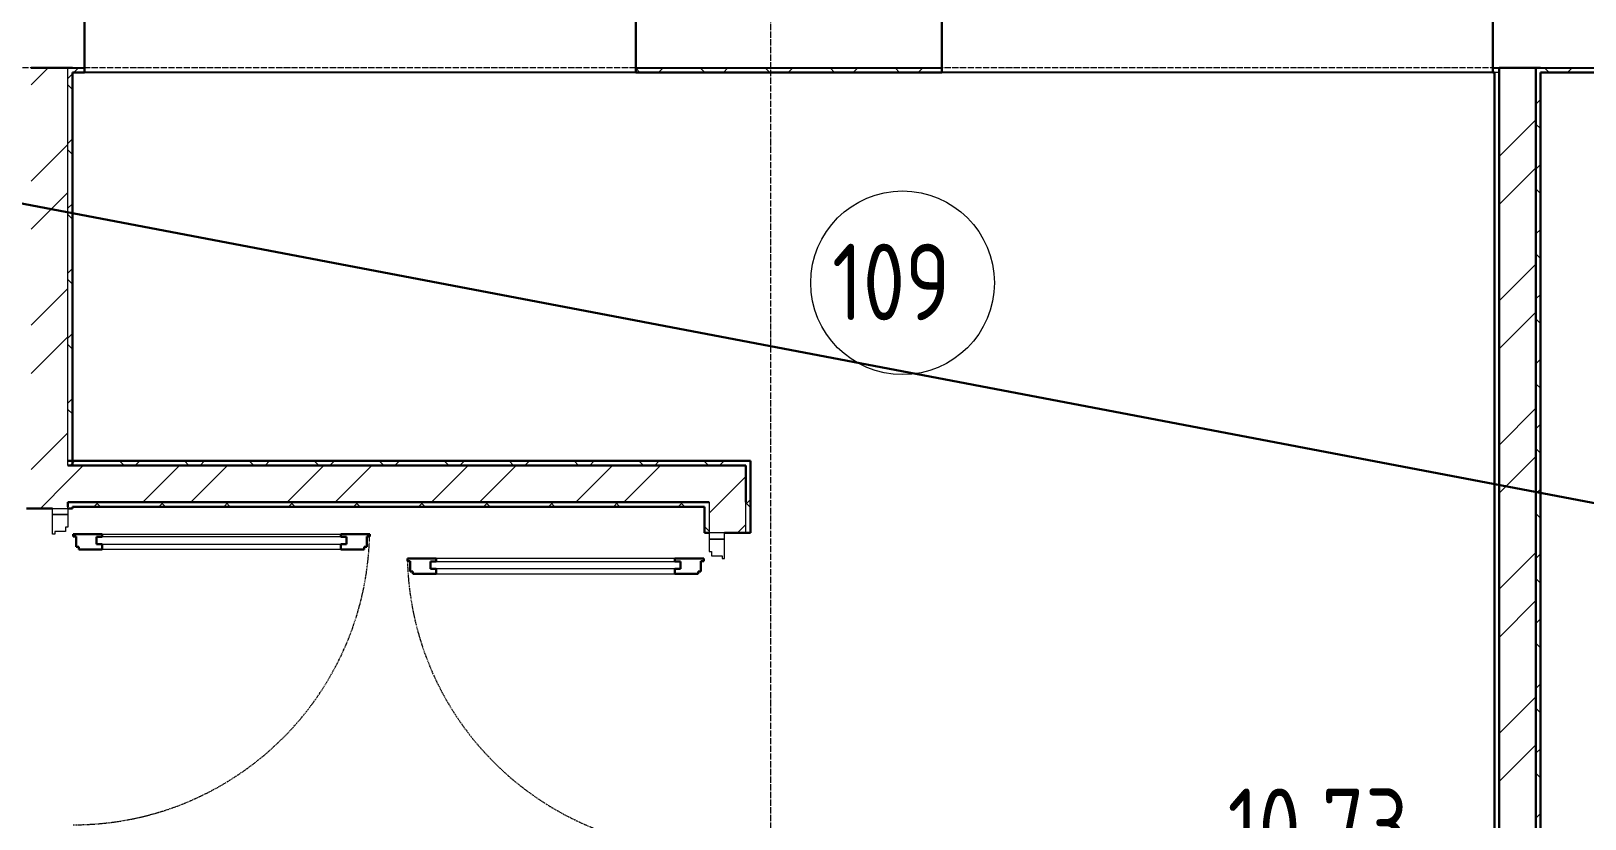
# Model space of a CAD drawing. Header units: millimetres. Extents: x -695119 to 412940, y -249585 to 622758.
# Drawn here: x 32879 to 37955, y -54625 to -52050 of the extents above; entities that cross this region are included whole.
import ezdxf

# ---------------------------------------------------------------- set-up
doc = ezdxf.new("R2010")
doc.units = ezdxf.units.MM
doc.linetypes.add('ADSK_Линия сетки', pattern=[25, 20, -2.5, 0, -2.5])
doc.linetypes.add('ADSK_Штриховая_ш2 п1_5', pattern=[4.5, 3, -1.5])
for name, color, linetype, lineweight in [('_Схема', 5, 'Continuous', 30), ('Каркас_Импост', 8, 'Continuous', 9), ('Марки помещений', 8, 'Continuous', 20), ('Монтажный зазор', 8, 'Continuous', 9), ('Оси', 252, 'Continuous', 9), ('Остекление', 8, 'Continuous', 9), ('Открывание', 8, 'ADSK_Штриховая_ш2 п1_5', 9), ('Панель', 252, 'Continuous', 30), ('Стены разрез', 7, 'Continuous', 30), ('Стены штриховка', 7, 'Continuous', 9)]:
    doc.layers.add(name, color=color, linetype=linetype, lineweight=lineweight)
doc.layers.add('Стены', color=194, linetype='Continuous')
doc.styles.add('GOST 2.304 type A_1', font='', dxfattribs={"height": 350})
doc.styles.get('GOST 2.304 type A_1').set_extended_font_data('GOST 2.304 type A')

# ---------------------------------------------------------------- blocks, each defined once
blk = doc.blocks.new('1 этаж')
at = {"layer": 'Каркас_Импост', "color": 251, "true_color": 0x636466}
for p, q in [((-12000.8, -134807.4), (-11950.8, -134807.4)), ((-12000.8, -134871.4), (-12000.8, -134807.4)), ((-11958.8, -134848.4), (-11958.8, -134862.4)), ((-11950.8, -134848.4), (-11958.8, -134848.4)), ((-11950.8, -134807.4), (-11950.8, -134848.4)), ((-11992.8, -134871.4), (-12000.8, -134871.4)), ((-11992.8, -134862.4), (-11992.8, -134871.4)), ((-11958.8, -134862.4), (-11992.8, -134862.4)), ((-9805.8, -134887.4), (-9855.8, -134887.4)), ((-9855.8, -134887.4), (-9855.8, -134928.4)), ((-9805.8, -134951.4), (-9805.8, -134887.4)), ((-9855.8, -134928.4), (-9847.8, -134928.4)), ((-9847.8, -134928.4), (-9847.8, -134942.4)), ((-9847.8, -134942.4), (-9813.8, -134942.4)), ((-9813.8, -134942.4), (-9813.8, -134951.4)), ((-9813.8, -134951.4), (-9805.8, -134951.4))]:
    blk.add_line(p, q, dxfattribs=at)
at = {"layer": 'Марки помещений', "color": 251, "true_color": 0x636466}
blk.add_circle((-9224.2, -134050.1), 300, dxfattribs=at)
at = {"layer": 'Монтажный зазор', "color": 251, "true_color": 0x636466}
for p, q in [((-12000.8, -134807.4), (-12000.8, -134787.4)), ((-12000.8, -134787.4), (-11950.8, -134787.4)), ((-11950.8, -134787.4), (-11950.8, -134807.4)), ((-11950.8, -134807.4), (-12000.8, -134807.4)), ((-9805.8, -134867.4), (-9855.8, -134867.4)), ((-9855.8, -134867.4), (-9855.8, -134887.4)), ((-9855.8, -134887.4), (-9805.8, -134887.4)), ((-9805.8, -134887.4), (-9805.8, -134867.4))]:
    blk.add_line(p, q, dxfattribs=at)
at = {"layer": 'Оси', "color": 251, "linetype": 'ADSK_Линия сетки', "true_color": 0x636466}
for p, q in [((-9655.8, -131547.4), (-9655.8, -160943.1)), ((4311.5, -133347.4), (-72628.1, -133347.4))]:
    blk.add_line(p, q, dxfattribs=at)
at = {"layer": 'Остекление', "color": 251, "true_color": 0x636466}
for p, q in [((-11856.8, -134880.4), (-11856.8, -134904.4)), ((-11040.8, -134880.4), (-11856.8, -134880.4)), ((-11856.8, -134904.4), (-11040.8, -134904.4)), ((-11040.8, -134904.4), (-11040.8, -134880.4)), ((-10765.8, -134960.4), (-9949.8, -134960.4)), ((-10765.8, -134984.4), (-10765.8, -134960.4)), ((-9949.8, -134984.4), (-10765.8, -134984.4)), ((-9949.8, -134960.4), (-9949.8, -134984.4))]:
    blk.add_line(p, q, dxfattribs=at)
at = {"layer": 'Открывание', "color": 251, "true_color": 0x636466}
for centre, start, end in [((-11932.8, -134853.4), 270, 358.9345), ((-9873.8, -134933.4), 181.0655, 270)]:
    blk.add_arc(centre, 968, start, end, dxfattribs=at)
at = {"layer": 'Панель', "color": 251, "true_color": 0x636466}
for p, q in [((-11932.8, -134871.4), (-11838.8, -134871.4)), ((-11932.8, -134879.4), (-11932.8, -134871.4)), ((-11923.8, -134879.4), (-11932.8, -134879.4)), ((-11923.8, -134913.4), (-11923.8, -134879.4)), ((-11856.8, -134880.4), (-11838.8, -134880.4)), ((-11856.8, -134904.4), (-11856.8, -134880.4)), ((-11838.8, -134904.4), (-11856.8, -134904.4)), ((-11838.8, -134880.4), (-11838.8, -134871.4)), ((-11838.8, -134921.4), (-11838.8, -134904.4)), ((-11058.8, -134871.4), (-10964.8, -134871.4)), ((-11058.8, -134880.4), (-11058.8, -134871.4)), ((-11040.8, -134880.4), (-11058.8, -134880.4)), ((-11058.8, -134904.4), (-11040.8, -134904.4)), ((-11058.8, -134921.4), (-11058.8, -134904.4)), ((-11040.8, -134904.4), (-11040.8, -134880.4)), ((-10973.8, -134879.4), (-10973.8, -134913.4)), ((-10964.8, -134879.4), (-10973.8, -134879.4)), ((-10964.8, -134871.4), (-10964.8, -134879.4)), ((-11914.8, -134913.4), (-11923.8, -134913.4)), ((-11914.8, -134921.4), (-11914.8, -134913.4)), ((-11838.8, -134921.4), (-11914.8, -134921.4)), ((-10982.8, -134921.4), (-11058.8, -134921.4)), ((-10982.8, -134913.4), (-10982.8, -134921.4)), ((-10973.8, -134913.4), (-10982.8, -134913.4)), ((-10747.8, -134951.4), (-10841.8, -134951.4)), ((-10841.8, -134951.4), (-10841.8, -134959.4)), ((-10747.8, -134960.4), (-10747.8, -134951.4)), ((-9873.8, -134951.4), (-9967.8, -134951.4)), ((-9967.8, -134960.4), (-9967.8, -134951.4)), ((-9873.8, -134959.4), (-9873.8, -134951.4)), ((-10841.8, -134959.4), (-10832.8, -134959.4)), ((-10832.8, -134959.4), (-10832.8, -134993.4)), ((-10832.8, -134993.4), (-10823.8, -134993.4)), ((-10823.8, -134993.4), (-10823.8, -135001.4)), ((-10823.8, -135001.4), (-10747.8, -135001.4)), ((-10765.8, -134960.4), (-10747.8, -134960.4)), ((-10765.8, -134984.4), (-10765.8, -134960.4)), ((-10747.8, -134984.4), (-10765.8, -134984.4)), ((-10747.8, -135001.4), (-10747.8, -134984.4)), ((-9949.8, -134960.4), (-9967.8, -134960.4)), ((-9967.8, -134984.4), (-9949.8, -134984.4)), ((-9967.8, -135001.4), (-9967.8, -134984.4)), ((-9967.8, -135001.4), (-9891.8, -135001.4)), ((-9949.8, -134984.4), (-9949.8, -134960.4)), ((-9891.8, -135001.4), (-9891.8, -134993.4)), ((-9891.8, -134993.4), (-9882.8, -134993.4)), ((-9882.8, -134993.4), (-9882.8, -134959.4)), ((-9882.8, -134959.4), (-9873.8, -134959.4))]:
    blk.add_line(p, q, dxfattribs=at)
at = {"layer": 'Панель', "color": 251, "lineweight": 9, "true_color": 0x636466}
for p, q in [((-11838.8, -134871.4), (-11058.8, -134871.4)), ((-11058.8, -134921.4), (-11838.8, -134921.4)), ((-9967.8, -134951.4), (-10747.8, -134951.4)), ((-10747.8, -135001.4), (-9967.8, -135001.4))]:
    blk.add_line(p, q, dxfattribs=at)
at = {"layer": 'Стены', "color": 251, "true_color": 0x636466}
for p, q in [((-11935.8, -133347.4), (-11895.8, -133347.4)), ((-10095.8, -133362.4), (-11895.8, -133362.4)), ((-10095.8, -133347.4), (-9095.8, -133347.4)), ((-7295.8, -133362.4), (-9095.8, -133362.4)), ((-7295.8, -133347.4), (-7275.8, -133347.4)), ((-7140.8, -133347.4), (-6295.8, -133347.4))]:
    blk.add_line(p, q, dxfattribs=at)
at = {"layer": 'Стены разрез', "color": 251, "true_color": 0x636466}
for p, q in [((-11895.8, -133362.4), (-11895.8, -132640.4)), ((-10095.8, -132645.4), (-10095.8, -133362.4)), ((-9095.8, -133362.4), (-9095.8, -132640.4)), ((-7295.8, -132640.4), (-7295.8, -133362.4)), ((-11935.8, -133347.4), (-12070.8, -133347.4)), ((-11935.8, -134647.4), (-11935.8, -133362.4)), ((-11935.8, -133362.4), (-11895.8, -133362.4)), ((-10095.8, -133362.4), (-9095.8, -133362.4)), ((-7295.8, -133362.4), (-7290.8, -133362.4)), ((-7290.8, -133362.4), (-7290.8, -136622.4)), ((-7275.8, -133347.4), (-7140.8, -133347.4)), ((-7140.8, -133347.4), (-7275.8, -133347.4)), ((-7275.8, -136637.4), (-7275.8, -133347.4)), ((-7155.8, -139622.4), (-7155.8, -133347.4)), ((-7140.8, -133362.4), (-6295.8, -133362.4)), ((-7140.8, -139607.4), (-7140.8, -133362.4)), ((-9720.8, -134632.4), (-11950.8, -134632.4)), ((-11950.8, -134647.4), (-9735.8, -134647.4)), ((-9735.8, -134767.4), (-9735.8, -134647.4)), ((-9720.8, -134867.4), (-9720.8, -134632.4)), ((-12085.8, -134787.4), (-12000.8, -134787.4)), ((-11950.8, -134767.4), (-9855.8, -134767.4)), ((-11950.8, -134782.4), (-11950.8, -134767.4)), ((-11950.8, -134787.4), (-11935.8, -134787.4)), ((-11935.8, -134782.4), (-9870.8, -134782.4)), ((-11935.8, -134787.4), (-11935.8, -134782.4)), ((-9870.8, -134782.4), (-9870.8, -134867.4)), ((-9870.8, -134867.4), (-9855.8, -134867.4)), ((-9805.8, -134867.4), (-9720.8, -134867.4))]:
    blk.add_line(p, q, dxfattribs=at)
at = {"layer": 'Стены разрез', "color": 251, "linetype": 'Continuous', "lineweight": 9, "true_color": 0x636466}
for p, q in [((-12070.8, -133403.3), (-12014.8, -133347.4)), ((-11950.8, -133382.3), (-11935.8, -133367.3)), ((-11930.8, -133362.4), (-11915.8, -133347.4)), ((-10082.4, -133362.4), (-10095.8, -133349)), ((-10021.7, -133362.4), (-10006.7, -133347.4)), ((-9870.3, -133362.4), (-9885.3, -133347.4)), ((-9809.5, -133362.4), (-9794.5, -133347.4)), ((-9658.1, -133362.4), (-9673.1, -133347.4)), ((-9597.4, -133362.4), (-9582.4, -133347.4)), ((-9446, -133362.4), (-9461, -133347.4)), ((-9385.3, -133362.4), (-9370.3, -133347.4)), ((-9233.9, -133362.4), (-9248.9, -133347.4)), ((-9173.1, -133362.4), (-9158.1, -133347.4)), ((-7112.6, -133362.4), (-7127.6, -133347.4)), ((-7051.8, -133362.4), (-7036.8, -133347.4)), ((-11935.8, -133418.2), (-11950.8, -133403.2)), ((-7155.8, -133466.4), (-7140.8, -133451.4)), ((-7275.8, -133637.3), (-7155.8, -133517.3)), ((-7140.8, -133546.2), (-7155.8, -133531.2)), ((-11950.8, -133594.5), (-11935.8, -133579.5)), ((-12070.8, -133717.6), (-11950.8, -133597.6)), ((-11935.8, -133630.3), (-11950.8, -133615.3)), ((-7275.8, -133794.4), (-7155.8, -133674.4)), ((-7155.8, -133678.5), (-7140.8, -133663.5)), ((-12070.8, -133874.8), (-11950.8, -133754.8)), ((-7140.8, -133758.4), (-7155.8, -133743.4)), ((-11950.8, -133806.6), (-11935.8, -133791.6)), ((-11935.8, -133842.4), (-11950.8, -133827.4)), ((-7155.8, -133890.6), (-7140.8, -133875.6)), ((-7275.8, -134108.7), (-7155.8, -133988.7)), ((-7140.8, -133970.5), (-7155.8, -133955.5)), ((-11950.8, -134018.7), (-11935.8, -134003.7)), ((-11935.8, -134054.5), (-11950.8, -134039.5)), ((-12070.8, -134189.1), (-11950.8, -134069.1)), ((-7155.8, -134102.8), (-7140.8, -134087.8)), ((-7275.8, -134265.9), (-7155.8, -134145.9)), ((-7140.8, -134182.6), (-7155.8, -134167.6)), ((-12070.8, -134346.3), (-11950.8, -134226.3)), ((-11950.8, -134230.9), (-11935.8, -134215.9)), ((-11935.8, -134266.7), (-11950.8, -134251.7)), ((-7155.8, -134314.9), (-7140.8, -134299.9)), ((-7140.8, -134394.8), (-7155.8, -134379.8)), ((-11950.8, -134443), (-11935.8, -134428)), ((-11935.8, -134478.8), (-11950.8, -134463.8)), ((-7275.8, -134580.2), (-7155.8, -134460.2)), ((-12070.8, -134660.6), (-11950.8, -134540.6)), ((-7155.8, -134527), (-7140.8, -134512)), ((-7140.8, -134606.9), (-7155.8, -134591.9)), ((-11950.8, -134697.7), (-11900.4, -134647.4)), ((-11943.1, -134647.4), (-11928.1, -134632.4)), ((-11943.1, -134647.4), (-11935.8, -134640.1)), ((-11767.2, -134647.4), (-11782.2, -134632.4)), ((-11730.9, -134647.4), (-11715.9, -134632.4)), ((-11706.1, -134767.4), (-11586.1, -134647.4)), ((-11555.1, -134647.4), (-11570.1, -134632.4)), ((-11549, -134767.4), (-11429, -134647.4)), ((-11518.8, -134647.4), (-11503.8, -134632.4)), ((-11343, -134647.4), (-11358, -134632.4)), ((-11306.7, -134647.4), (-11291.7, -134632.4)), ((-11234.7, -134767.4), (-11114.7, -134647.4)), ((-11130.9, -134647.4), (-11145.9, -134632.4)), ((-11094.5, -134647.4), (-11079.5, -134632.4)), ((-11077.5, -134767.4), (-10957.5, -134647.4)), ((-10918.7, -134647.4), (-10933.7, -134632.4)), ((-10882.4, -134647.4), (-10867.4, -134632.4)), ((-10763.2, -134767.4), (-10643.2, -134647.4)), ((-10706.6, -134647.4), (-10721.6, -134632.4)), ((-10670.3, -134647.4), (-10655.3, -134632.4)), ((-10606.1, -134767.4), (-10486.1, -134647.4)), ((-10494.5, -134647.4), (-10509.5, -134632.4)), ((-10458.1, -134647.4), (-10443.1, -134632.4)), ((-10282.3, -134647.4), (-10297.3, -134632.4)), ((-10291.7, -134767.4), (-10171.7, -134647.4)), ((-10246, -134647.4), (-10231, -134632.4)), ((-10134.6, -134767.4), (-10014.6, -134647.4)), ((-10070.2, -134647.4), (-10085.2, -134632.4)), ((-10033.9, -134647.4), (-10018.9, -134632.4)), ((-9858.1, -134647.4), (-9873.1, -134632.4)), ((-9821.7, -134647.4), (-9806.7, -134632.4)), ((-7275.8, -134737.4), (-7155.8, -134617.4)), ((-12040.4, -134787.4), (-11950.8, -134697.7)), ((-9820.3, -134767.4), (-9735.8, -134682.9)), ((-7155.8, -134739.2), (-7140.8, -134724.2)), ((-11865.9, -134782.4), (-11850.9, -134767.4)), ((-11844.4, -134782.4), (-11859.4, -134767.4)), ((-11653.8, -134782.4), (-11638.8, -134767.4)), ((-11632.2, -134782.4), (-11647.2, -134767.4)), ((-11441.7, -134782.4), (-11426.7, -134767.4)), ((-11420.1, -134782.4), (-11435.1, -134767.4)), ((-11229.5, -134782.4), (-11214.5, -134767.4)), ((-11208, -134782.4), (-11223, -134767.4)), ((-11017.4, -134782.4), (-11002.4, -134767.4)), ((-10995.9, -134782.4), (-11010.9, -134767.4)), ((-10805.3, -134782.4), (-10790.3, -134767.4)), ((-10783.7, -134782.4), (-10798.7, -134767.4)), ((-10593.1, -134782.4), (-10578.1, -134767.4)), ((-10571.6, -134782.4), (-10586.6, -134767.4)), ((-10381, -134782.4), (-10366, -134767.4)), ((-10359.5, -134782.4), (-10374.5, -134767.4)), ((-10168.9, -134782.4), (-10153.9, -134767.4)), ((-10147.3, -134782.4), (-10162.3, -134767.4)), ((-9956.7, -134782.4), (-9941.7, -134767.4)), ((-9935.2, -134782.4), (-9950.2, -134767.4)), ((-9855.8, -134802.9), (-9820.3, -134767.4)), ((-9735.8, -134773.6), (-9720.8, -134758.6)), ((-9720.8, -134784.6), (-9735.8, -134769.6)), ((-9855.8, -134861.8), (-9870.8, -134846.8)), ((-9763.1, -134867.4), (-9735.8, -134840)), ((-7140.8, -134819), (-7155.8, -134804)), ((-7275.8, -135051.7), (-7155.8, -134931.7)), ((-7155.8, -134951.3), (-7140.8, -134936.3)), ((-7140.8, -135031.2), (-7155.8, -135016.2)), ((-7275.8, -135208.8), (-7155.8, -135088.8)), ((-7155.8, -135163.4), (-7140.8, -135148.4)), ((-7140.8, -135243.3), (-7155.8, -135228.3)), ((-7155.8, -135375.5), (-7140.8, -135360.5)), ((-7275.8, -135523.1), (-7155.8, -135403.1)), ((-7140.8, -135455.4), (-7155.8, -135440.4)), ((-7275.8, -135680.3), (-7155.8, -135560.3)), ((-7155.8, -135587.7), (-7140.8, -135572.7)), ((-7140.8, -135667.6), (-7155.8, -135652.6)), ((-7155.8, -135799.8), (-7140.8, -135784.8))]:
    blk.add_line(p, q, dxfattribs=at)
at = {"layer": 'Стены штриховка', "color": 251, "true_color": 0x636466}
for p, q in [((-11950.8, -134647.4), (-11950.8, -133347.4)), ((-7275.8, -133362.4), (-7290.8, -133362.4)), ((-6295.8, -133347.4), (-7140.8, -133347.4)), ((-11950.8, -134787.4), (-11950.8, -134782.4)), ((-9855.8, -134767.4), (-9855.8, -134867.4)), ((-9735.8, -134867.4), (-9735.8, -134767.4))]:
    blk.add_line(p, q, dxfattribs=at)
at = {"layer": 'Марки помещений', "color": 251, "true_color": 0x636466, "style": 'GOST 2.304 type A_1'}
for s, p in [('109', (-9454.6, -134172.4)), ('%%U10,73', (-8162.6, -135952.8))]:
    blk.add_text(s, height=250, dxfattribs=at).set_placement(p)

msp = doc.modelspace()

# ---------------------------------------------------------------- linework, layer by layer
at = {"layer": '_Схема', "color": 5}
msp.add_line((258216.67, -95568.6), (-161934.199, -15488.828), dxfattribs=at)

# ---------------------------------------------------------------- block references
msp.add_blockref('1 этаж', (44950.089, 81176.937))

doc.saveas('drawing.dxf')
